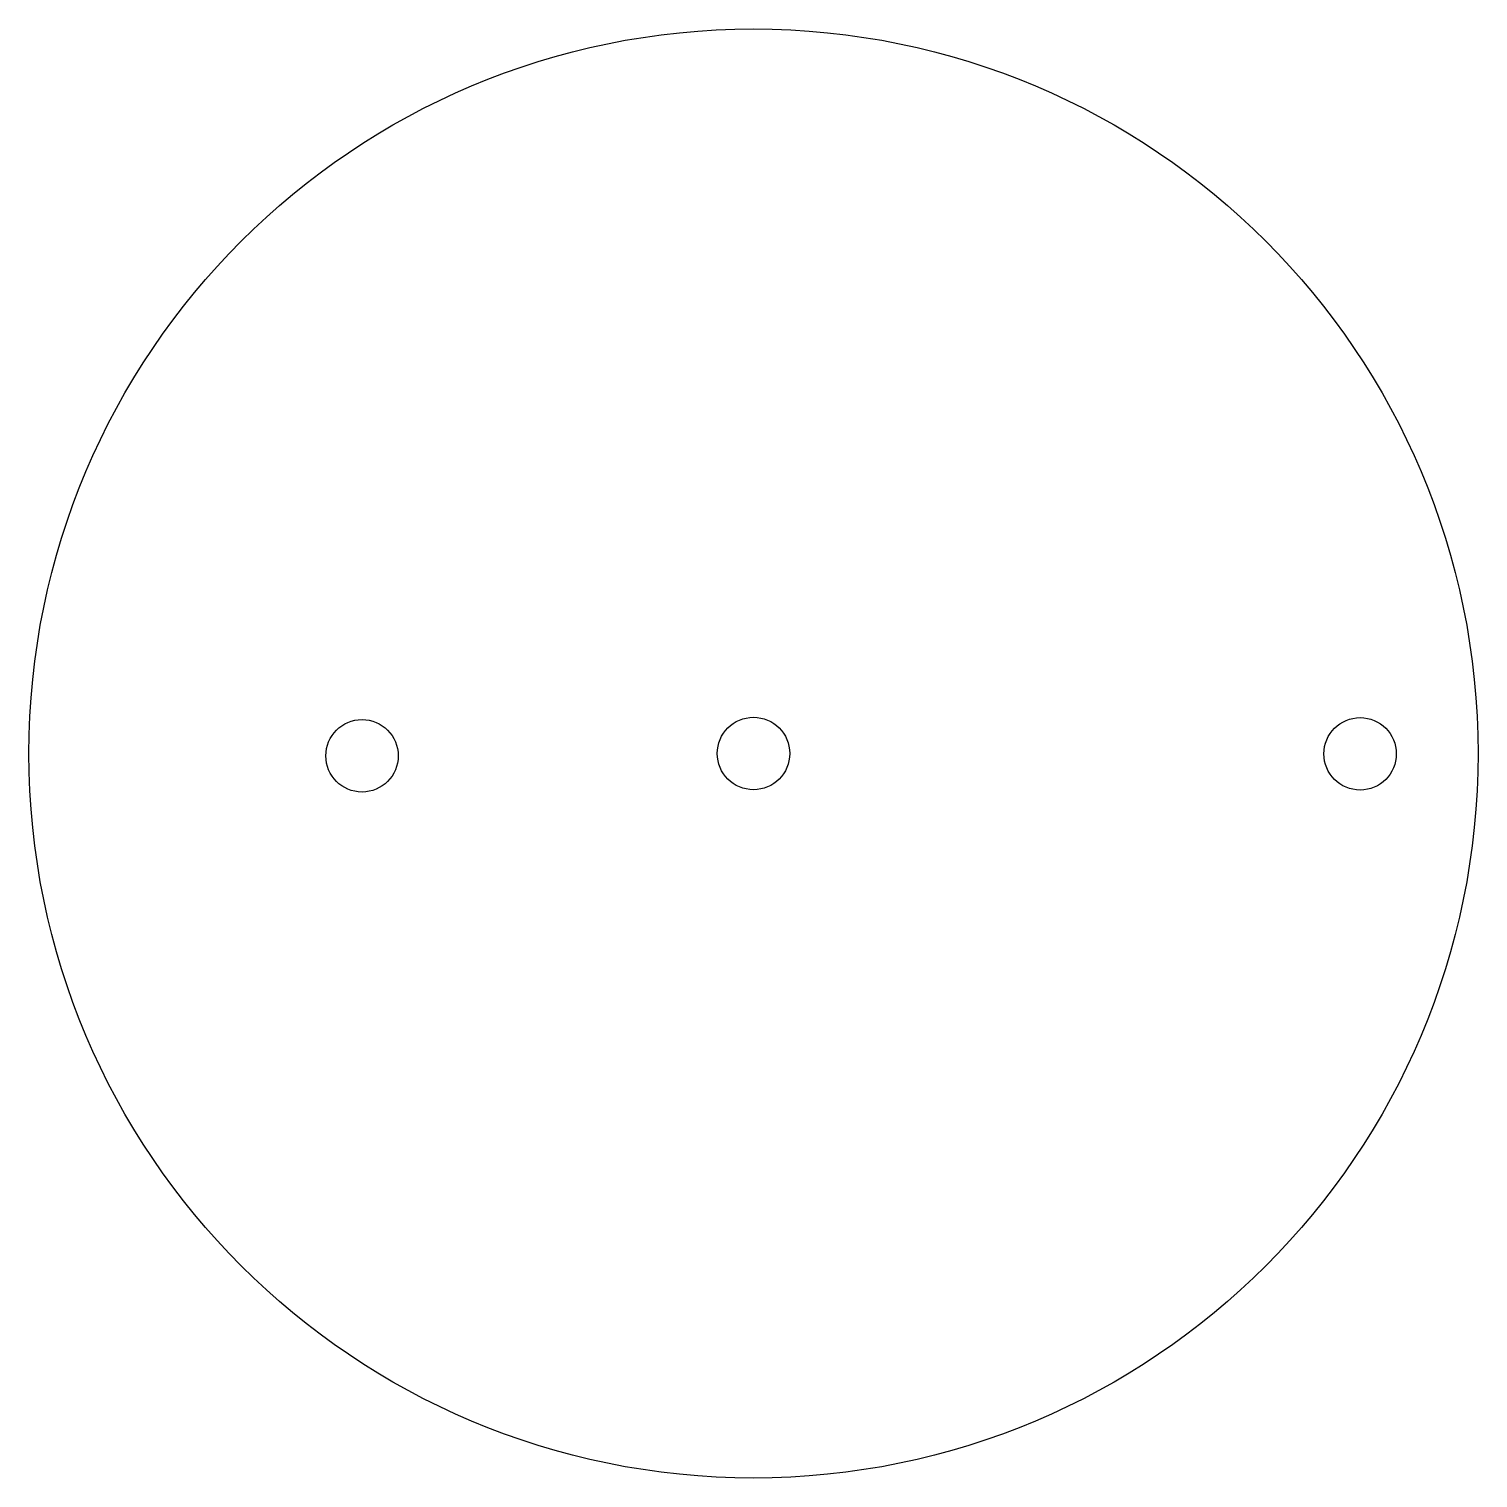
# Model space of a CAD drawing. Header units: millimetres. Extents: x 9.6 to 89.6, y -39.9 to 40.1.
import ezdxf

# ---------------------------------------------------------------- set-up
doc = ezdxf.new("R2010")
doc.units = ezdxf.units.MM
doc.layers.get('0').update_dxf_attribs({"linetype": 'CONTINUOUS'})

msp = doc.modelspace()

# ---------------------------------------------------------------- linework, layer by layer
for centre, radius in [((49.625, 0.127), 40.022), ((28, 0), 2), ((49.625, 0.127), 2), ((83.135, 0.108), 2)]:
    msp.add_circle(centre, radius)

doc.saveas('drawing.dxf')
